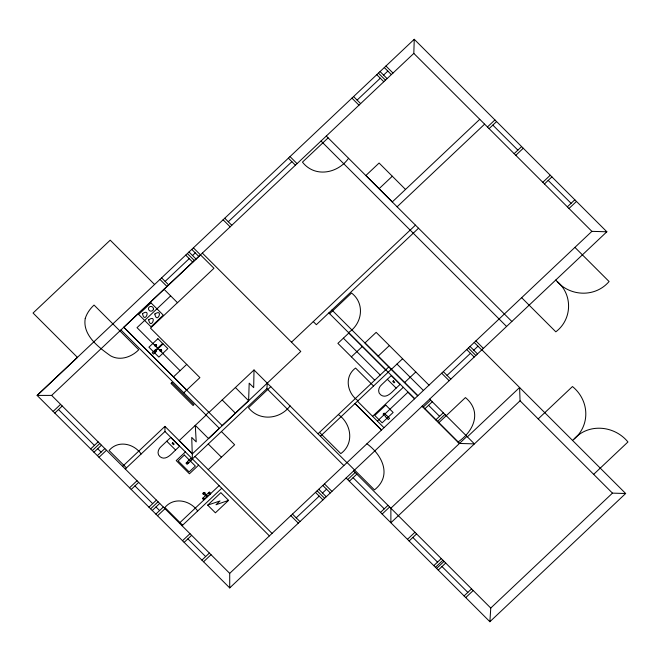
<?xml version="1.0" encoding="UTF-8"?>
<svg xmlns="http://www.w3.org/2000/svg" width="661" height="661" viewBox="0 0 661 661"><rect width="100%" height="100%" fill="white"/><g stroke="black" fill="none" stroke-linecap="round" stroke-linejoin="round"><path stroke-width="0.99" d="M346.942 462.667L254.014 369.953L253.684 387.643L249.189 383.157L248.61 400.731L222.195 425.61M154.583 284.503L110.213 240.166L33.05 313.033L77.436 357.394L37.123 395.418L51.641 395.402L413.819 53.392L414.249 39.288L606.848 231.78L229.722 587.91L37.123 395.418L414.249 39.288M489.892 621.712L490.759 608.046L612.458 493.131L625.653 493.503L489.892 621.712L346.108 478.002M195.292 425.403L196.218 441.903L191.731 437.417L192.401 458.949L266.87 388.627L267.308 383.083M572.525 440.4C590.637 426.428 589.843 400.748 572.476 386.536L538.194 418.909M165.126 281.396L189.228 258.633M192.525 255.518L195.276 252.915M228.276 221.749L291.889 161.681M357.105 100.092L380.29 78.205M383.587 75.09L387.825 71.091M200.539 254.849L123.797 327.261L222.236 425.643M328.137 137.876L302.465 162.119C314.793 177.974 337.845 173.529 348.562 158.293M170.662 295.88L137.017 327.658L180.073 370.681M53.128 411.415L60.597 404.358M54.78 413.067L62.25 406.011M177.445 302.664L150.485 328.12L199.911 377.629L183.791 392.783M90.673 448.935L98.142 441.878M92.317 450.587L99.794 443.523M173.504 376.877L186.757 364.368M93.969 452.231L101.447 445.175M379.117 188.682L392.304 176.231M97.374 455.627L104.843 448.571M99.018 457.28L106.495 450.224M392.254 201.96L479.77 119.311M397.104 206.802L484.62 124.152M122.624 466.344L164.944 426.378L192.401 453.818L300.78 351.47L202.34 253.097M125.268 468.988L164.953 431.509L164.944 426.378M487.446 126.978L494.924 119.922M489.099 128.631L496.568 121.574M205.901 414.877L208.76 412.175M206.125 415.1L179.181 440.623L192.392 453.826M208.983 412.406L254.014 369.953M129.548 487.793L137.025 480.737M131.2 489.437L138.67 482.381M175.57 450.025L179.528 446.291L170.72 437.483L161.102 446.572C158.103 448.976 156.541 454.008 160.028 456.718C165.903 461.32 171.794 453.471 175.57 450.025L166.762 441.218M291.484 342.191L415.447 225.137M418.529 228.219L316.363 324.691L313.281 321.61M329.632 313.702L351.536 293.021C365.219 303.473 362.344 323.716 348.487 332.541M185.386 451.934L176.223 460.585L189.434 473.788L198.597 465.137M208.488 438.54L219.336 428.303L120.938 329.963M514.142 153.658L521.612 146.602M270.82 386.594L248.478 407.688C259.319 421.536 280.066 419.462 290.113 405.871M515.795 155.31L523.264 148.254M148.948 507.177L156.417 500.121M150.601 508.83L158.07 501.773M152.253 510.482L159.722 503.426M155.872 514.101L163.341 507.045M157.525 515.754L164.994 508.697M208.256 469.665L234.63 444.754L221.418 431.55M351.388 356.841L362.36 346.48M205.191 495.13L205.786 494.568M205.604 495.543L202.44 498.534L203.786 499.881L210.735 493.313L209.388 491.974L206.199 494.982M179.412 523.107L219.097 485.628M542.797 182.296L550.274 175.239M182.056 525.743L221.741 488.272M544.449 183.948L551.927 176.892M207.686 505.12L220.873 492.668L228.582 500.369L215.395 512.82L207.686 505.12L220.022 500.955L216.007 504.756L228.582 500.369M182.51 540.723L189.988 533.667M378.142 356.163L389.379 345.546M184.163 542.375L191.632 535.319M318.024 433.765L388.833 366.888M320.445 436.186L391.254 369.309M391.353 369.367L402.59 358.749M567.353 206.843L574.822 199.779M569.005 208.488L576.475 201.431M201.911 560.115L209.38 553.05M203.563 561.759L211.033 554.703M396.162 388.09L400.12 384.363L391.312 375.564L381.694 384.644C378.695 387.049 377.142 392.08 380.62 394.791C386.503 399.393 392.386 391.543 396.162 388.09L387.363 379.29M404.582 382.554L415.802 371.953M372.597 416.314L403.317 387.305M377.373 421.09L408.011 392.155L414.621 398.757M229.722 587.91L229.706 573.368L591.884 231.358L606.848 231.78M296.219 517.844L319.222 496.114M322.518 492.999L326.542 489.198M447.059 375.398L470.467 353.296M473.763 350.181L477.977 346.207M423.156 407.176L430.633 400.12M347.686 479.58L355.164 472.524M424.808 408.82L432.277 401.764M349.339 481.233L356.808 474.168M435.822 419.834L443.3 412.778M437.475 421.487L444.952 414.422M438.755 422.767L465.435 397.575C482.39 411.621 473.73 431.468 457.99 441.994M380.513 512.391L387.99 505.335M382.165 514.043L389.643 506.987M466.93 436.4L390.874 508.218L390.891 522.76L520.058 400.789L519.604 387.511L467.377 436.838M407.465 539.326L414.934 532.27M409.118 540.979L416.587 533.914M433.798 565.642L441.275 558.586M435.45 567.295L442.92 560.239M436.599 568.443L444.068 561.379M438.243 570.088L445.721 563.032M464.096 595.925L471.574 588.868M593.661 474.35L627.95 441.969C614.606 425.618 588.968 422.924 574.145 438.871M465.749 597.577L473.226 590.521M459.461 443.457L422.189 406.16L459.461 443.457L474.416 443.878L429.642 399.12M555.769 280.008C569.113 296.607 595.032 297.979 609.087 281.52L574.921 247.379M492.833 125.103L517.877 150.13M548.184 180.42L571.087 203.307M413.819 53.392L591.884 231.358M385.95 66.009L392.998 73.049M384.305 67.562L391.345 74.61M380.067 71.57L387.106 78.609M378.414 73.123L385.462 80.163M376.77 74.685L383.81 81.724M353.585 96.572L360.633 103.612M351.933 98.134L358.981 105.173M521.653 297.681L555.818 331.822C572.153 319.544 572.947 294.839 557.339 281.578M405.515 189.434L379.1 163.027L365.905 175.479L392.328 201.886M326.294 136.034L511.854 321.486M321.023 141.016L506.574 326.468M475.879 340.902L483.365 348.388M290.022 156.599L297.062 163.639M481.869 349.801L625.653 493.503M474.234 342.464L481.72 349.942M288.37 158.161L295.417 165.2M470.021 346.438L477.506 353.924M468.368 348L475.854 355.478M520.058 400.789L612.458 493.131M466.724 349.553L474.21 357.031M443.316 371.656L450.802 379.133M441.672 373.209L449.158 380.695M429.014 385.156L376.167 332.351L364.93 342.96L417.793 395.757L331.921 310.009M396.98 364.054L423.404 390.461M428.543 405.292L439.557 416.306M328.839 312.909L414.678 398.699M385.727 369.83L348.868 332.995L337.895 343.356L374.746 380.191M224.757 218.229L231.804 225.269M343.381 338.176L380.232 375.01M223.104 219.791L230.152 226.83M373.556 386.032L355.568 368.053C343.951 376.547 347.099 393.171 358.014 400.706M357.477 401.21L383.975 427.692M355.056 403.491L381.554 429.972M354.957 403.59L381.455 430.071M193.4 247.842L213.966 268.275L177.495 302.713L164.035 289.262M191.756 249.395L198.796 256.435M188.996 251.998L196.044 259.038M187.352 253.551L194.392 260.591M185.7 255.113L192.748 262.153M338.366 414.554C351.371 423.684 354.577 443.556 340.812 453.62L319.519 432.344M366.938 443.779C382.273 454.999 392.419 475.672 374.457 489.884L347.083 462.526M161.598 277.868L168.646 284.916M353.585 470.946L490.759 608.046M159.954 279.429L166.993 286.469M266.87 388.627L343.86 465.575M353.073 477.705L384.256 508.863M412.852 537.451L437.532 562.114M441.986 566.56L467.831 592.396M235.366 387.495L248.61 400.731M324.452 483.902L331.938 491.387M322.799 485.463L330.285 492.941M318.776 489.264L326.261 496.742M317.123 490.817L324.609 498.303M315.479 492.371L322.965 499.856M222.179 399.955L235.39 413.158M123.797 327.261L186.716 390.081M292.476 514.101L299.962 521.579M290.823 515.654L298.309 523.14M195.276 425.337L208.529 438.582M208.232 444.002L221.443 457.205M195.045 456.462L272.035 533.402M164.953 431.509L269.391 535.897M207.546 496.328L205.645 494.436L204.852 492.462L203.216 492.709L203.051 494.164L205.05 494.998L206.951 496.89M203.15 497.873L204.489 499.212M141.165 453.975C133.836 443.49 117.989 439.862 109.073 450.505L126.449 467.872M197.689 510.986C190.186 500.278 174.008 496.642 164.903 507.491L182.634 525.206M51.641 395.402L229.706 573.368M58.515 409.539L94.407 445.407M97.704 448.703L101.108 452.099M134.935 485.918L152.683 503.649M155.988 506.954L159.607 510.573M187.898 538.847L205.645 556.587M203.125 493.726C205.001 494.362 205.017 490.768 203.125 493.726M85.228 318.528C82.427 335.152 98.539 347.273 110.536 355.8C120.021 361.162 131.605 357.105 138.752 349.743L94.044 305.06C90.086 308.761 86.814 313.297 85.228 318.528M154.831 314.008C156.921 324.981 163.986 307.844 154.831 314.008M142.512 313.661C144.594 324.634 151.666 307.497 142.512 313.661M148.675 319.817C150.758 330.797 157.83 313.653 148.675 319.817M153.468 308.894C153.55 311.538 149.502 312.025 148.667 309.67A2.537 2.437 23.4 0 1 149.047 307.225C150.452 305.572 153.534 306.671 153.468 308.894M187.699 463.196L187.08 463.782L186.46 463.163L187.08 462.576L187.699 463.196M384.801 414.207L384.181 414.794L383.562 414.166L384.181 413.579L384.801 414.207M154.872 344.802L155.145 346.306L156.69 346.083L156.409 344.579L154.872 344.802M159.921 349.843L160.193 351.346L161.73 351.131L161.458 349.628L159.921 349.843M160.309 350.123L160.466 350.983L161.342 350.851L161.185 349.991L160.309 350.123M188.162 463.212L187.08 464.237L185.989 463.146L187.071 462.122L188.162 463.212M385.272 414.216L384.181 415.248L383.091 414.158L384.181 413.125L385.272 414.216M156.401 345.463L155.781 346.05L155.153 345.422L155.781 344.835L156.401 345.463M209.14 493.701L209.14 493.701M203.852 498.444L204.266 498.353L203.852 498.444M150.972 302.837L138.661 314.462L150.997 326.782L163.3 315.165L150.972 302.837M157.905 338.713L148.915 347.19L153.633 351.908L162.623 343.423L157.905 338.713M155.285 349.867L152.204 352.776L153.526 354.098L156.607 351.189L155.285 349.867M163.135 343.902L154.153 352.387L158.871 357.097L167.844 348.611L163.135 343.902M171.86 382.562L170.976 383.388L193.086 405.49L193.97 404.656L171.86 382.562M172.777 442.738L172.116 443.366L173.513 444.762L174.182 444.142L172.777 442.738M184.353 455.049L178.131 460.924L189.145 471.929L195.367 466.055L184.353 455.049M190.575 458.594L187.493 461.502L188.815 462.824L191.888 459.916L190.575 458.594M393.369 380.81L392.708 381.438L394.105 382.843L394.774 382.215L393.369 380.81M385.768 405.086L374.779 415.463L382.149 422.833L393.138 412.456L385.768 405.086M386.487 415.207L385.165 416.455L388.255 419.537L389.569 418.289L386.487 415.207M210.008 494.007L208.661 492.66L209.983 494.023"/></g></svg>
